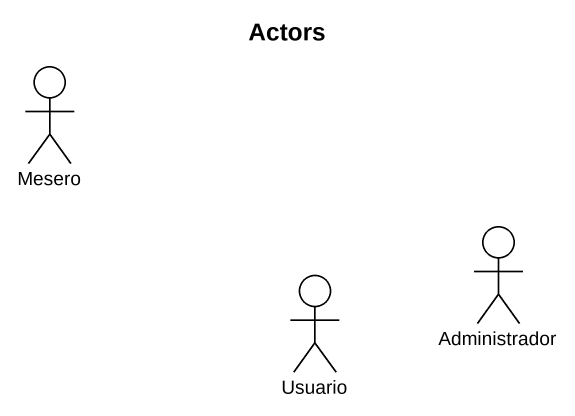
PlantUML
@startuml
title Actors
actor Mesero
actor Administrador
actor Usuario
@enduml
